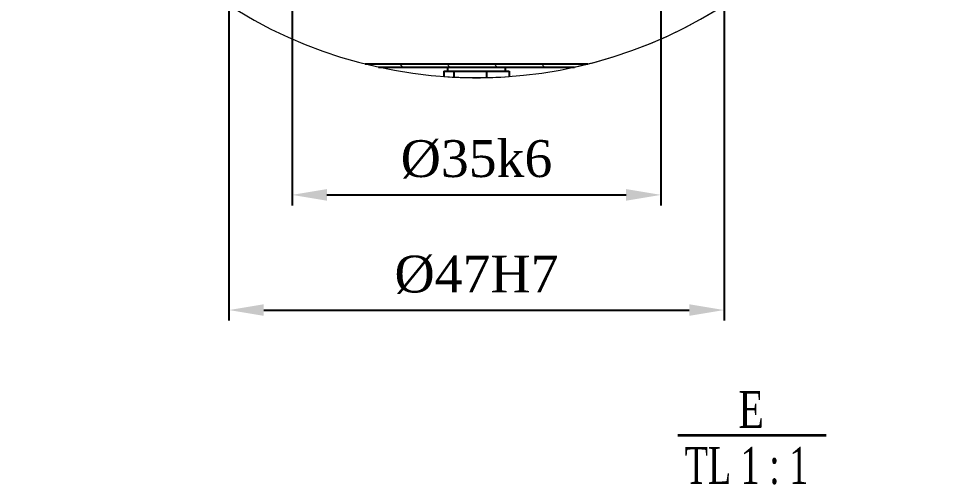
# Model space of a CAD drawing. Header units: millimetres. Extents: x -15 to 1174, y 15 to 856.
# Drawn here: x 586.3 to 673.3, y 343 to 387.3 of the extents above; entities that cross this region are included whole.
import ezdxf

# ---------------------------------------------------------------- set-up
doc = ezdxf.new("R2010")
doc.units = ezdxf.units.MM
doc.header["$PDSIZE"] = -1
doc.layers.get('0').update_dxf_attribs({"lineweight": 25})
doc.styles.add('SLDTEXTSTYLE0', font='TXT', dxfattribs={"width": 0.75})
doc.styles.add('SLDTEXTSTYLE3', font='TXT', dxfattribs={"width": 0.6818181818181818})
doc.dimstyles.new('ISO-25', dxfattribs={"dimtxt": 2.5, "dimasz": 2.5, "dimexe": 1.25, "dimexo": 0.625, "dimtad": 1, "dimtxsty": 'Standard', "dimcen": 2.5, "dimadec": 0, "dimazin": 0, "dimtfac": 1, "dimtmove": 0, "dimatfit": 3, "dimfxl": 1, "dimarcsym": 0})

# ---------------------------------------------------------------- blocks, each defined once
blk = doc.blocks.new('SW_HATCH_3')
at = {"color": 0, "linetype": 'Continuous', "lineweight": 18}
for p, q in [((-5.000010132789612, 8.470378816127777), (-4.499152302742004, 8.971244096755981)), ((-75.50080120563507, 7.566574960947037), (-74.99994337558746, 8.067436516284943)), ((-57.49990046024323, 5.361896008253098), (-56.6549152135849, 6.206884980201721)), ((-51.65491998195648, 4.471693187952042), (-49.99984800815582, 6.126757711172104)), ((-30.00010550022125, 1.430805772542953), (-25.06613731384277, 6.364759057760239)), ((-29.82108294963837, -0.635240226984024), (-22.8210836648941, 6.364759057760239)), ((-28.99943292140961, 4.676535725593567), (-27.31120586395264, 6.364759057760239)), ((-5.000010132789612, 6.225317716598511), (-4.499152302742004, 6.726179271936417)), ((-75.50080120563507, 5.321510136127472), (-74.99994337558746, 5.822371691465378)), ((-28.50008010864258, -1.559305936098099), (-22.50005304813385, 4.440728574991226)), ((-5.000010132789612, 3.980252891778946), (-4.499152302742004, 4.481114447116852)), ((-75.50080120563507, 3.076445311307907), (-74.99994337558746, 3.577306866645813)), ((-57.49990046024323, 3.116831183433533), (-56.6549152135849, 3.961820155382156)), ((-52.22851037979126, 1.653030514717102), (-49.99984800815582, 3.881692886352539)), ((-1.500800251960754, 2.989333122968674), (-1.130372285842896, 3.359757363796234)), ((-79.45755124092102, 1.364760100841522), (-78.49914580583572, 2.323165535926819)), ((-57.49990046024323, 0.8717663586139679), (-56.08132481575012, 2.290353178977966)), ((-28.50008010864258, -3.804370760917664), (-22.50005304813385, 2.195663750171661)), ((-5.000010132789612, 1.735188066959381), (-4.499152302742004, 2.236049622297287)), ((-0.880315899848938, 1.364763826131821), (-0.40435791015625, 1.840714365243912)), ((-65.0661513209343, -13.63523676991463), (-79.88683879375458, 1.185454428195953)), ((-63.49992007017136, -10.71133464574814), (-75.57602226734161, 1.364763826131821)), ((-63.49992007017136, -6.221208721399307), (-71.08589261770248, 1.364763826131821)), ((-63.49992007017136, -1.731079071760178), (-66.59576296806335, 1.364763826131821)), ((-57.49990046024323, -5.863424390554428), (-49.99984800815582, 1.636628061532974)), ((-57.49990046024323, -3.618359565734863), (-52.51678824424744, 1.364760100841522)), ((-57.49990046024323, -1.373298466205597), (-54.76184189319611, 1.364760100841522)), ((-14.00002837181091, -1.839570701122284), (-17.20435917377472, 1.364763826131821)), ((-9.71423089504242, -1.635238528251648), (-12.71422207355499, 1.364763826131821)), ((-5.224093794822693, -1.635238528251648), (-8.22409987449646, 1.364763826131821)), ((0, 0), (0.2717077732086182, 0.2717077732086182)), ((-50.02665519714355, -0.635240226984024), (-49.99984800815582, -0.6084367632865906)), ((-28.50008010864258, -6.049435585737228), (-22.50005304813385, -0.04939734935760498)), ((-0.7339715957641602, -1.635238528251648), (-1.475796103477478, -0.893421471118927)), ((-69.55627351999283, -13.63523676991463), (-81.14194869995117, -2.049561589956284)), ((-57.49990046024323, -8.108489215373993), (-51.4998733997345, -2.10845097899437)), ((-28.50008010864258, -8.294500410556793), (-22.50005304813385, -2.29446217417717)), ((-14.00002837181091, -6.329696625471115), (-16.50002598762512, -3.829691559076309)), ((-58.49990993738174, -11.35355606675148), (-51.4998733997345, -4.353515803813934)), ((-28.50008010864258, -10.53956523537636), (-22.50005304813385, -4.539526998996735)), ((-74.04640316963196, -13.63523676991463), (-82.1700394153595, -5.511604249477386)), ((-58.49990993738174, -13.59862089157104), (-51.4998733997345, -6.598580628633499)), ((-28.50008010864258, -12.78462633490562), (-22.50005304813385, -6.784591823816299)), ((-58.49990993738174, -9.108491241931915), (-58.02665650844574, -8.635241538286209)), ((-28.50008010864258, -15.02969115972519), (-22.1056342124939, -8.635241538286209)), ((-14.00002837181091, -10.81982627511024), (-16.50002598762512, -8.319821208715439)), ((-78.53653281927109, -13.63523676991463), (-82.93787389993668, -9.233899414539337)), ((-58.49990993738174, -15.84368571639061), (-51.4998733997345, -8.843645453453064)), ((-28.50008010864258, -17.27475598454475), (-21.50003612041473, -10.27471572160721)), ((-58.49990993738174, -18.08874681591988), (-51.4998733997345, -11.08870655298233)), ((-28.50008010864258, -19.51982080936432), (-21.50003612041473, -12.51978054642677)), ((-15.67474007606506, -13.63523676991463), (-16.50002598762512, -12.80995085835457)), ((-79.62101697921753, -17.04087853431702), (-83.39565992355347, -13.26623931527138)), ((-58.49990993738174, -20.33381164073944), (-51.4998733997345, -13.3337713778019)), ((-21.50003612041473, -17.0099064707756), (-18.12537014484406, -13.63523676991463)), ((-16.6352391242981, -16.6352391242981), (-13.63524794578552, -13.63523676991463)), ((-12.14511692523956, -16.6352391242981), (-9.145110845565796, -13.63523676991463)), ((-7.65499472618103, -16.6352391242981), (-4.654988646507263, -13.63523676991463)), ((-3.164857625961304, -16.6352391242981), (-0.1648664474487305, -13.63523676991463)), ((-60.99991500377655, -16.09862968325615), (-59.53652411699295, -14.63523879647255)), ((-28.50008010864258, -21.76488563418388), (-21.50003612041473, -14.76484164595604)), ((1.325264573097229, -16.6352391242981), (3.460139036178589, -14.50036093592644)), ((-58.49990993738174, -22.57887646555901), (-51.4998733997345, -15.57883620262146)), ((-28.50008010864258, -24.0099485963583), (-21.50003612041473, -17.0099064707756)), ((-79.62101697921753, -21.53100818395615), (-83.46424996852875, -17.68777146935463)), ((-60.99991500377655, -20.58875560760498), (-58.49990993738174, -18.08874681591988)), ((-58.49990993738174, -24.82394129037857), (-51.4998733997345, -17.82390102744102)), ((-21.50003612041473, -21.50003612041473), (-19.00003850460052, -19.00002732872963)), ((-28.50008010864258, -26.25501155853271), (-21.50003612041473, -19.25497129559517)), ((-58.49990993738174, -27.06900425255299), (-51.4998733997345, -20.06896212697029)), ((-28.50008010864258, -28.50007638335228), (-21.50003612041473, -21.50003612041473)), ((-60.99991500377655, -25.07888525724411), (-58.49990993738174, -22.57887646555901)), ((-58.49990993738174, -29.31406907737255), (-51.4998733997345, -22.31402695178986)), ((-79.62101697921753, -26.02113597095013), (-83.00500363111496, -22.6371493190527)), ((-28.50008010864258, -30.7451393455267), (-21.50003612041473, -23.74509908258915)), ((-21.50003612041473, -25.99016390740871), (-19.00003850460052, -23.49015511572361)), ((-58.49990993738174, -31.55913203954697), (-51.4998733997345, -24.55909177660942)), ((-28.50008010864258, -32.99020417034626), (-21.50003612041473, -25.99016390740871)), ((-58.49990993738174, -33.80419686436653), (-51.4998733997345, -26.80415660142899)), ((-60.99991500377655, -29.56901304423809), (-58.49990993738174, -27.06900425255299)), ((-79.62101697921753, -30.51126375794411), (-81.7301869392395, -28.40209566056728)), ((-28.50008010864258, -35.23526713252068), (-21.50003612041473, -28.23522686958313)), ((-21.50003612041473, -30.48029169440269), (-19.00003850460052, -27.98028290271759)), ((-58.49990993738174, -36.04925982654095), (-51.4998733997345, -29.0492195636034)), ((-58.49990993738174, -38.29432465136051), (-51.4998733997345, -31.29428438842297)), ((-28.50008010864258, -37.48033195734024), (-21.50003612041473, -30.48029169440269)), ((-20.1648622751236, -33.63523818552494), (-17.16485619544983, -30.63523769378662)), ((-15.67472517490387, -33.63523818552494), (-12.6747339963913, -30.63523769378662)), ((-11.18460297584534, -33.63523818552494), (-8.18459689617157, -30.63523769378662)), ((-6.694480776786804, -33.63523818552494), (-3.694474697113037, -30.63523769378662)), ((-2.204343676567078, -33.63523818552494), (0.7956475019454956, -30.63523769378662)), ((-59.57601219415665, -32.63523802161217), (-58.49990993738174, -31.55913203954697)), ((-28.50008010864258, -39.72539585083723), (-21.50003612041473, -32.72535465657711)), ((-64.49704617261887, -45.63523828983307), (-76.49704068899155, -33.63523818552494)), ((-63.49992007017136, -42.14223194867373), (-72.00691848993301, -33.63523818552494)), ((-63.49992007017136, -37.65210323035717), (-67.51678884029388, -33.63523818552494)), ((-57.49990046024323, -39.53938465565443), (-51.4998733997345, -33.53934735059738)), ((-5.128979682922363, -42.14150737971067), (-13.63524794578552, -33.63523818552494)), ((-3.297105431556702, -39.48325011879206), (-9.14512574672699, -33.63523818552494)), ((-1.641780138015747, -36.64844110608101), (-4.654988646507263, -33.63523818552494)), ((-28.50008010864258, -41.97045974433422), (-21.50003612041473, -34.97041948139668)), ((-7.130265235900879, -44.63035613298416), (-16.50002598762512, -35.26058979332447)), ((-63.49992007017136, -51.12248798832297), (-78.77618074417114, -35.84622591733932)), ((-57.49990046024323, -41.78444854915142), (-51.4998733997345, -35.78441217541695)), ((-28.50008010864258, -44.21552363783121), (-21.50003612041473, -37.21548244357109)), ((-57.49990046024323, -44.02951244264841), (-51.4998733997345, -38.02947606891394)), ((-9.296923875808716, -46.95381643250585), (-16.50002598762512, -39.75071758031845)), ((-57.49990046024323, -46.27457680180669), (-51.4998733997345, -40.27453996241093)), ((-28.50008010864258, -46.46058799698949), (-22.50005304813385, -40.46055115759373)), ((-57.49990046024323, -48.51964069530368), (-51.4998733997345, -42.51960385590792)), ((-28.42967212200165, -48.63524110987782), (-22.50005304813385, -42.70561505109072)), ((-15.10563492774963, -45.63523735851049), (-16.50002598762512, -44.24084536731243)), ((-55.37043511867523, -48.63524157553911), (-51.4998733997345, -44.76466774940491)), ((-26.18460357189178, -48.63524110987782), (-22.50005304813385, -44.95067894458771)), ((-64.59575891494751, -46.63523798808455), (-63.59575688838959, -45.63523828983307)), ((-11.62771880626678, -49.11316419020295), (-15.00003039836884, -45.74084933847189)), ((-15.20435512065887, -46.63523752242327), (-15.00003039836884, -46.43091419711709)), ((-53.12538146972656, -48.63524157553911), (-51.4998733997345, -47.00973210856318)), ((-23.93954992294312, -48.63524110987782), (-22.50005304813385, -47.19574330374599)), ((-14.12399113178253, -51.10700498335063), (-16.50002598762512, -48.7309736199677)), ((-47.00691998004913, -58.6352376267314), (-47.30691015720367, -58.33523767068982)), ((-42.51678287982941, -58.6352376267314), (-42.81678795814514, -58.33523767068982)), ((-38.02666068077087, -58.6352376267314), (-38.32666575908661, -58.33523767068982)), ((-33.53653848171234, -58.6352376267314), (-33.83652865886688, -58.33523767068982))]:
    blk.add_line(p, q, dxfattribs=at)
blk = doc.blocks.new('*D120')
at = {"color": 0, "lineweight": -2, "transparency": 16777216}
for p, q in [((612.3126908343789, 398.1714872961298), (612.3126908343789, 369.5355910581812)), ((647.3125382464883, 398.1714872961298), (647.3125382464883, 369.5355910581812)), ((615.614690834379, 370.5355910581812), (644.0105382464883, 370.5355910581812))]:
    blk.add_line(p, q, dxfattribs=at)
at = {"color": 0, "transparency": 16777216}
for points in [[(615.614690834379, 371.0859243915146), (615.614690834379, 369.9852577248479), (612.3126908343789, 370.5355910581812)], [(644.0105382464883, 371.0859243915146), (644.0105382464883, 369.9852577248479), (647.3125382464883, 370.5355910581812)]]:
    blk.add_solid(points, dxfattribs=at)
at = {"layer": 'Defpoints', "color": 0, "transparency": 16777216}
for p in [(612.3126908343789, 399.1714872961298), (647.3125382464883, 399.1714872961298), (647.3125382464883, 370.5355910581812)]:
    blk.add_point(p, dxfattribs=at)
at = {"color": 0, "transparency": 16777216, "insert": (629.8126145404336, 373.9130517647421), "char_height": 3.5, "attachment_point": 5}
blk.add_mtext('{\\fTimes New Roman|b0|i0|c0|p18;%%C35k6}', dxfattribs=at)
blk = doc.blocks.new('*D121')
at = {"color": 0, "lineweight": -2, "transparency": 16777216}
for p, q in [((606.3126712244508, 398.1714872961298), (606.3126712244508, 358.5981957887412)), ((653.312565306997, 398.1714872961298), (653.312565306997, 358.5981957887412)), ((609.6146712244508, 359.5981957887412), (650.010565306997, 359.5981957887412))]:
    blk.add_line(p, q, dxfattribs=at)
at = {"color": 0, "transparency": 16777216}
for points in [[(609.6146712244508, 360.1485291220746), (609.6146712244508, 359.0478624554079), (606.3126712244508, 359.5981957887412)], [(650.010565306997, 360.1485291220746), (650.010565306997, 359.0478624554079), (653.312565306997, 359.5981957887412)]]:
    blk.add_solid(points, dxfattribs=at)
at = {"layer": 'Defpoints', "color": 0, "transparency": 16777216}
for p in [(606.3126712244508, 399.1714872961298), (653.312565306997, 399.1714872961298), (653.312565306997, 359.5981957887412)]:
    blk.add_point(p, dxfattribs=at)
at = {"color": 0, "transparency": 16777216, "insert": (629.8126182657239, 362.9478987447614), "char_height": 3.5, "attachment_point": 5}
blk.add_mtext('{\\fTimes New Roman|b0|i0|c0|p18;%%C47H7}', dxfattribs=at)

msp = doc.modelspace()

# ---------------------------------------------------------------- linework, layer by layer
at = {"color": 7, "linetype": 'Continuous', "lineweight": 25}
for p, q in [((619.2307933372018, 382.971486875917), (640.3944506448266, 382.9714873415783)), ((620.5080761712549, 382.6714869198755), (639.1171529096124, 382.6714873855368)), ((626.7131581109521, 382.2714871337071), (626.7131581109521, 381.7751094309047)), ((626.7131581109521, 382.2714871337071), (627.189056496, 382.2714871337071)), ((627.0626201432702, 382.6714873855368), (627.0626201432702, 382.2714871337071)), ((627.189056496, 382.2714871337071), (627.664954881048, 382.2714871337071)), ((627.664954881048, 382.2714871337071), (627.664954881048, 381.717585360761)), ((627.664954881048, 382.2714871337071), (629.2146756452081, 382.2714871337071)), ((629.2146756452081, 382.2714871337071), (630.7643964093683, 382.2714871337071)), ((630.7643964093683, 382.2714871337071), (630.7643964093683, 381.6749414970532)), ((630.7643964093683, 382.2714871337071), (631.8382336896417, 382.2714871337071)), ((631.8382336896417, 382.2714871337071), (632.9120709699151, 382.2714871337071)), ((632.562608937597, 382.2714871337071), (632.562608937597, 382.6714873855368)), ((632.9120709699151, 382.2714871337071), (632.9120709699151, 381.7751089652434))]:
    msp.add_line(p, q, dxfattribs=at)
at = {"lineweight": 35}
msp.add_line((648.9269232939081, 347.7202869299792), (662.9891165028633, 347.7202869299792), dxfattribs=at)
at = {"color": 7, "linetype": 'Continuous', "lineweight": 18}
for centre, radius, start, end in [((629.8126183955917, 425.1559708637224), 43.49144607827448, 5.959498275395308, 306.5102900979256), ((629.812611771007, 425.1559814187764), 43.49145570178562, 282.3533186938452, 359.9999863627436), ((629.8126177991991, 425.1560024920715), 43.49147655740668, 265.9132998219864, 274.0866915699165)]:
    msp.add_arc(centre, radius, start, end, dxfattribs=at)

# ---------------------------------------------------------------- block references
msp.add_blockref('SW_HATCH_3', (669.8125912946222, 441.3067250122681), dxfattribs=at)

# ---------------------------------------------------------------- texts
at = {"color": 7, "linetype": 'Continuous', "lineweight": 0, "insert": (655.886025986688, 351.90638174991), "char_height": 3.5, "width": 2.916149198508141, "attachment_point": 2, "style": 'SLDTEXTSTYLE0'}
msp.add_mtext('{\\fTimes New Roman|b0|i0|c0|p18;E}', dxfattribs=at)
at = {"color": 7, "linetype": 'Continuous', "lineweight": 0, "insert": (655.4410052730312, 346.5905782362736), "char_height": 3.5, "attachment_point": 2, "style": 'SLDTEXTSTYLE3'}
msp.add_mtext('{\\fTimes New Roman|b0|i0|c0|p18;TL 1 : 1}', dxfattribs=at)

# ---------------------------------------------------------------- dimensions: what is measured, and where the dimension line sits
for base, p1, p2, text, picture, middle in [((653.312565306997, 359.5981957887412), (606.3126712244508, 399.1714872961298), (653.312565306997, 399.1714872961298), '{\\fTimes New Roman|b0|i0|c0|p18;%%C47H7}', '*D121', (629.8126182657239, 362.9478987447614)), ((647.3125382464883, 370.5355910581812), (612.3126908343789, 399.1714872961298), (647.3125382464883, 399.1714872961298), '{\\fTimes New Roman|b0|i0|c0|p18;%%C35k6}', '*D120', (629.8126145404336, 373.9130517647421))]:
    dim = msp.add_linear_dim(base=base, p1=p1, p2=p2, text=text, dimstyle='ISO-25', override={"dimtxt": 3.5, "dimasz": 3.302, "dimexe": 1, "dimexo": 1, "dimgap": 1.524, "dimtih": 1, "dimtoh": 1, "dimlfac": 3, "dimzin": 1, "dimadec": 2, "dimtzin": 1})
    dim.commit()
    dim.dimension.update_dxf_attribs({"geometry": picture, "text_midpoint": middle})

doc.saveas('drawing.dxf')
